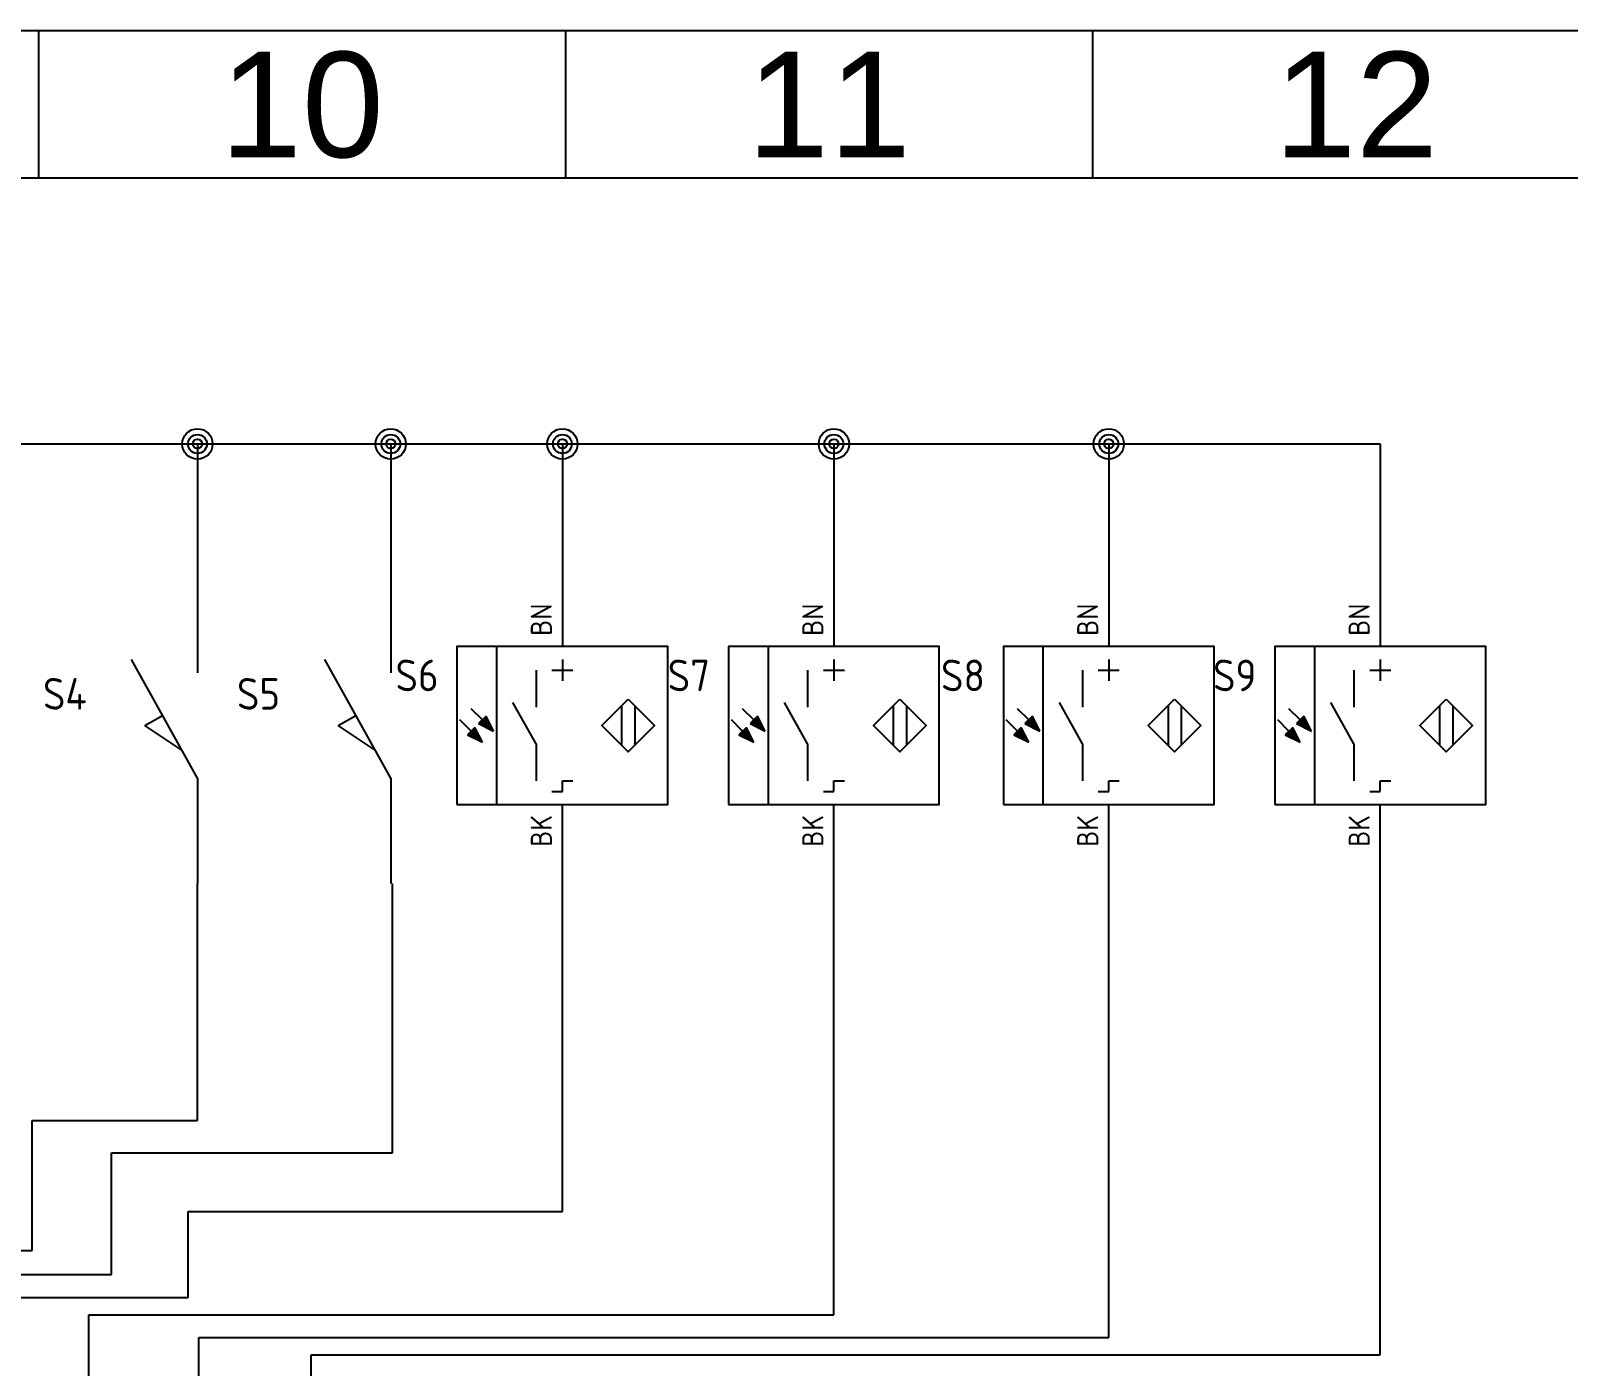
# Model space of a CAD drawing. Extents: x 0 to 414, y 0 to 296.
# Drawn here: x 231.6 to 304.6, y 232.6 to 296 of the extents above; entities that cross this region are included whole.
import ezdxf
from ezdxf.enums import TextEntityAlignment as Align

# ---------------------------------------------------------------- set-up
doc = ezdxf.new("R2010")
doc.units = 0
doc.layers.get('0').update_dxf_attribs({"lineweight": 30})
for name, color, linetype in [('CARTOUCHE', 7, 'Continuous'), ('SYMS', 7, 'Continuous'), ('TAGS', 150, 'Continuous'), ('TERMS', 123, 'Continuous'), ('YEL_14_THHN', 2, 'Continuous')]:
    doc.layers.add(name, color=color, linetype=linetype)
doc.styles.get("Standard").update_dxf_attribs({"font": 'arial.ttf'})
doc.styles.add('WD_IEC', font='ISOCP2.shx', dxfattribs={"width": 0.9, "height": 4})

# ---------------------------------------------------------------- blocks, each defined once
blk = doc.blocks.new('VLS11')
for p, q in [((0, 7.5), (0, 2.5)), ((0, -2.5), (-3.125, 3.125)), ((-2.5, 0), (-1.651, 0.472)), ((-0.735, -1.176), (-2.5, 0)), ((0, -2.5), (0, -7.5))]:
    blk.add_line(p, q)
at = {"style": 'WD_IEC'}
for tag, p in [('INST', (-5.25, 6.75)), ('LOC', (-5.25, 3.75)), ('TAG1', (-5.25, 0.75)), ('XREF', (-5.25, -3.75)), ('DESC1', (-5.25, -6.75)), ('DESC2', (-5.25, -9.75)), ('DESC3', (-5.25, -12.75))]:
    blk.add_attdef(tag, text='', height=2.5, dxfattribs=at).set_placement(p, align=Align.RIGHT)
at = {"style": 'WD_IEC', "flags": 1}
for tag, p, height in [('X2TERM01', (0, 7.5), 0.32), ('MFG', (2.75, 6.5), 1.5), ('CAT', (2.75, 4), 1.5), ('X4LINK', (-3.424, 0), 0.32), ('X1LINK', (0, 0), 0.32), ('CONTACT', (1, -2.5), 1), ('COMMON', (2.25, -3.75), 1), ('ASSYCODE', (1, -4), 1), ('FAMILY', (1, -5.5), 1), ('CATDESC', (1, -7), 1), ('X8TERM02', (0, -7.5), 0.32)]:
    blk.add_attdef(tag, p, '', height=height, dxfattribs=at)
at = {"style": 'WD_IEC'}
blk.add_attdef('TERM01', text='', height=2, rotation=90, dxfattribs=at).set_placement((-1, 7.5), align=Align.RIGHT)
blk.add_attdef('TERM02', (-1, -7.5), '', height=2, rotation=90, dxfattribs=at)
at = {"lineweight": 15, "style": 'WD_IEC'}
blk.add_attdef('WDTAGALT', text='', height=2.5, dxfattribs=at).set_placement((-5.25, -15.75), align=Align.RIGHT)
blk = doc.blocks.new('VPE11PE2')
for p, q in [((-6.25, 7.5), (-6.25, -7.5)), ((0, 6.25), (0, 4.25)), ((-2.5, 5.25), (-2.5, 1.75)), ((-1, 5.25), (1, 5.25)), ((-7.59, 0.53), (-8.66, 1.59)), ((-2.5, -1.75), (-4.69, 2.19)), ((5.62, 1.87), (5.62, -1.88)), ((6.88, 1.87), (6.88, -1.88)), ((-8.66, -0.53), (-9.72, 0.53)), ((-7.24, 0.88), (-7.95, 0.18)), ((-7.95, 0.18), (-6.53, -0.53)), ((-6.53, -0.53), (-7.24, 0.88)), ((-8.3, -0.18), (-9.01, -0.88)), ((-9.01, -0.88), (-7.59, -1.59)), ((-7.59, -1.59), (-8.3, -0.18)), ((-2.5, -1.75), (-2.5, -5.25)), ((0, -6.25), (0, -5.25)), ((0, -5.25), (1, -5.25)), ((-1, -6.25), (0, -6.25))]:
    blk.add_line(p, q)
for points in [[(-10, -7.5), (10, -7.5), (10, 7.5), (-10, 7.5)], [(6.25, 2.5), (8.75, 0), (6.25, -2.5), (3.75, 0)]]:
    blk.add_lwpolyline(points, close=True)
for points in [[(-7.24, 0.88), (-7.95, 0.18), (-6.53, -0.53)], [(-8.3, -0.18), (-9.01, -0.88), (-7.59, -1.59)]]:
    blk.add_solid(points)
at = {"style": 'WD_IEC'}
blk.add_attdef('TERM02', (-1, 8.5), '', height=2, rotation=90, dxfattribs=at)
for tag, p in [('INST', (-11.75, 10.25)), ('LOC', (-11.75, 6.75)), ('TAG1', (-11.75, 3.25)), ('XREF', (-11.75, -1.35)), ('DESC1', (-11.75, -5.2)), ('DESC2', (-11.75, -8.7)), ('DESC3', (-11.75, -12.2)), ('WDTAGALT', (-11.25, -15.12))]:
    blk.add_attdef(tag, text='', height=2.5, dxfattribs=at).set_placement(p, align=Align.RIGHT)
at = {"style": 'WD_IEC', "flags": 1}
for tag, p, height in [('X2TERM02', (0, 7.5), 0.32), ('MFG', (12.75, 6.5), 1.5), ('CAT', (12.75, 4), 1.5), ('ASSYCODE', (11, -4), 1), ('FAMILY', (11, -5.5), 1), ('X8TERM01', (0, -7.5), 0.32), ('CATDESC', (11, -7), 1)]:
    blk.add_attdef(tag, p, '', height=height, dxfattribs=at)
at = {"style": 'WD_IEC'}
blk.add_attdef('TERM01', text='', height=2, rotation=90, dxfattribs=at).set_placement((-1, -8.5), align=Align.RIGHT)
blk = doc.blocks.new('WDDOT')
for radius in [0.72, 0.449, 0.223]:
    blk.add_circle((0, 0), radius)

msp = doc.modelspace()

# ---------------------------------------------------------------- linework, layer by layer
at = {"layer": 'CARTOUCHE'}
for p, q in [((414, 296), (0, 296)), ((232, 296), (232, 289)), ((257, 296), (257, 289)), ((282, 296), (282, 289)), ((414, 289), (0, 289))]:
    msp.add_line(p, q, dxfattribs=at)
at = {"layer": 'YEL_14_THHN', "color": 1}
for p, q in [((230.763, 276.395), (239.541, 276.395)), ((239.541, 276.395), (239.541, 270.54)), ((239.541, 276.395), (248.71, 276.395)), ((248.71, 276.395), (248.71, 270.54)), ((248.71, 276.395), (256.852, 276.395)), ((256.852, 276.395), (256.852, 266.79)), ((256.852, 276.395), (269.731, 276.395)), ((269.731, 276.395), (269.731, 266.79)), ((269.731, 276.395), (282.77, 276.395)), ((282.77, 276.395), (282.77, 266.79)), ((282.77, 276.395), (295.649, 276.395)), ((295.649, 276.395), (295.649, 266.79))]:
    msp.add_line(p, q, dxfattribs=at)
at = {"layer": 'YEL_14_THHN', "color": 241}
for p, q in [((256.852, 239.978), (256.852, 259.29)), ((239.102, 235.907), (239.102, 239.978)), ((239.102, 239.978), (256.852, 239.978)), ((229.076, 235.907), (239.102, 235.907))]:
    msp.add_line(p, q, dxfattribs=at)
at = {"layer": 'YEL_14_THHN', "color": 61}
for p, q in [((269.731, 235.076), (269.731, 259.29)), ((234.388, 224.716), (234.388, 235.076)), ((234.388, 235.076), (269.731, 235.076))]:
    msp.add_line(p, q, dxfattribs=at)
at = {"layer": 'YEL_14_THHN', "color": 163}
for p, q in [((282.77, 234), (282.77, 259.29)), ((239.605, 224.713), (239.605, 234)), ((239.605, 234), (282.77, 234))]:
    msp.add_line(p, q, dxfattribs=at)
at = {"layer": 'YEL_14_THHN', "color": 220}
for p, q in [((295.649, 233.181), (295.649, 259.29)), ((244.934, 224.715), (244.934, 233.181)), ((244.934, 233.181), (295.649, 233.181))]:
    msp.add_line(p, q, dxfattribs=at)
at = {"layer": 'YEL_14_THHN', "color": 4}
for p, q in [((239.541, 244.299), (239.541, 255.54)), ((231.705, 238.137), (231.705, 244.299)), ((231.705, 244.299), (239.541, 244.299)), ((218.483, 238.137), (231.705, 238.137))]:
    msp.add_line(p, q, dxfattribs=at)
at = {"layer": 'YEL_14_THHN', "color": 11}
for p, q in [((248.797, 242.761), (248.797, 255.54)), ((235.456, 236.99), (235.456, 242.761)), ((235.456, 242.761), (248.797, 242.761)), ((223.875, 236.99), (235.456, 236.99))]:
    msp.add_line(p, q, dxfattribs=at)

# ---------------------------------------------------------------- block references
at = {"layer": 'SYMS'}
for p in [(239.541, 276.395), (248.71, 276.395), (256.852, 276.395), (269.731, 276.395), (282.77, 276.395)]:
    msp.add_blockref('WDDOT', p, dxfattribs=at)
ref = msp.add_blockref('VLS11', (239.541, 263.04), dxfattribs=at)
ref.add_attrib('TAG1', 'S4', dxfattribs={"layer": 'TAGS', "height": 1.5, "style": 'WD_IEC'}).set_placement((234.291, 263.79), align=Align.RIGHT)
ref = msp.add_blockref('VLS11', (248.71, 263.04), dxfattribs=at)
ref.add_attrib('TAG1', 'S5', dxfattribs={"layer": 'TAGS', "height": 1.5, "style": 'WD_IEC'}).set_placement((243.46, 263.79), align=Align.RIGHT)
ref = msp.add_blockref('VPE11PE2', (256.852, 263.04), dxfattribs=dict(at, xscale=0.5, yscale=0.5, zscale=0.5))
ref.add_attrib('TERM02', 'BN', (256.352, 267.29), dxfattribs={"layer": 'TERMS', "height": 1, "rotation": 90, "style": 'WD_IEC'})
ref.add_attrib('TERM01', 'BK', dxfattribs={"layer": 'TERMS', "height": 1, "rotation": 90, "style": 'WD_IEC'}).set_placement((256.352, 258.79), align=Align.RIGHT)
ref.add_attrib('TAG1', 'S6', dxfattribs={"layer": 'TAGS', "height": 1.5, "style": 'WD_IEC'}).set_placement((250.977, 264.665), align=Align.RIGHT)
ref = msp.add_blockref('VPE11PE2', (269.731, 263.04), dxfattribs=dict(at, xscale=0.5, yscale=0.5, zscale=0.5))
ref.add_attrib('TERM02', 'BN', (269.231, 267.29), dxfattribs={"layer": 'TERMS', "height": 1, "rotation": 90, "style": 'WD_IEC'})
ref.add_attrib('TERM01', 'BK', dxfattribs={"layer": 'TERMS', "height": 1, "rotation": 90, "style": 'WD_IEC'}).set_placement((269.231, 258.79), align=Align.RIGHT)
ref.add_attrib('TAG1', 'S7', dxfattribs={"layer": 'TAGS', "height": 1.5, "style": 'WD_IEC'}).set_placement((263.856, 264.665), align=Align.RIGHT)
ref = msp.add_blockref('VPE11PE2', (282.77, 263.04), dxfattribs=dict(at, xscale=0.5, yscale=0.5, zscale=0.5))
ref.add_attrib('TERM02', 'BN', (282.27, 267.29), dxfattribs={"layer": 'TERMS', "height": 1, "rotation": 90, "style": 'WD_IEC'})
ref.add_attrib('TERM01', 'BK', dxfattribs={"layer": 'TERMS', "height": 1, "rotation": 90, "style": 'WD_IEC'}).set_placement((282.27, 258.79), align=Align.RIGHT)
ref.add_attrib('TAG1', 'S8', dxfattribs={"layer": 'TAGS', "height": 1.5, "style": 'WD_IEC'}).set_placement((276.895, 264.665), align=Align.RIGHT)
ref = msp.add_blockref('VPE11PE2', (295.649, 263.04), dxfattribs=dict(at, xscale=0.5, yscale=0.5, zscale=0.5))
ref.add_attrib('TERM02', 'BN', (295.149, 267.29), dxfattribs={"layer": 'TERMS', "height": 1, "rotation": 90, "style": 'WD_IEC'})
ref.add_attrib('TERM01', 'BK', dxfattribs={"layer": 'TERMS', "height": 1, "rotation": 90, "style": 'WD_IEC'}).set_placement((295.149, 258.79), align=Align.RIGHT)
ref.add_attrib('TAG1', 'S9', dxfattribs={"layer": 'TAGS', "height": 1.5, "style": 'WD_IEC'}).set_placement((289.774, 264.665), align=Align.RIGHT)

# ---------------------------------------------------------------- texts
at = {"layer": 'CARTOUCHE'}
for s, p in [('10', (244.5, 292.5)), ('11', (269.5, 292.5)), ('12', (294.5, 292.5))]:
    msp.add_text(s, height=5, dxfattribs=at).set_placement(p, align=Align.MIDDLE_CENTER)

doc.saveas('drawing.dxf')
